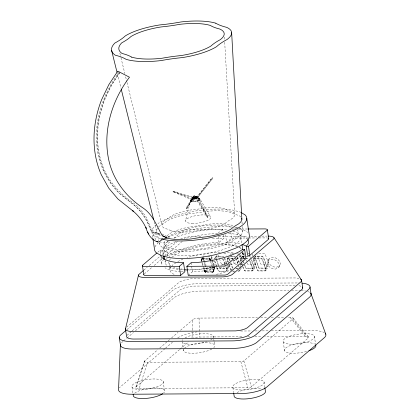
<?xml version="1.0" encoding="UTF-8"?>
<svg xmlns="http://www.w3.org/2000/svg" width="420" height="420" viewBox="0 0 420 420"><rect width="100%" height="100%" fill="white"/><g stroke="black" fill="none" stroke-linecap="round" stroke-linejoin="round"><path stroke-width="0.32" stroke-dasharray="2.1 1.58" d="M192.024 338.268L192.36 330.582M192.386 329.942L192.827 319.699L193.3 319.347A4.305 1.297 -8.6 0 1 198.109 318.092L257.423 317.693M241.306 267.787L239.741 270.926L237.977 271.136M193.268 196.812L190.334 200.87L191.021 201.532L194.045 201.815L194.371 197.237L196.287 196.513L195.137 196.219L193.421 196.681L190.491 200.456L185.472 220.93M202.603 256.972L201.233 260.873L201.28 259.786L202.414 258.431L209.501 258.384L210.845 259.702M204.162 270.8L204.697 269.887L205.233 270.821L206.241 271.404L213.024 271.373L213.701 271.052L213.906 270.228L213.833 269.829L213.25 271.829L212.651 272.27L205.874 272.328L205.013 272.013L204.162 270.8L201.416 261.492M190.491 200.456L191.746 199.6L193.946 198.896L194.345 196.329M254.588 256.762L258.709 268.007L259.922 268.574L267.094 268.333L267.262 267.057L263.209 256.63L262.159 256.137L255.376 256.184M192.848 201.831L194.003 197.243L194.371 197.237M203.511 256.252L203.7 255.89M203.039 257.775L205.994 267.813L206.766 268.737A0.714 0.536 30.3 0 0 207.113 268.81L213.696 268.769A0.714 0.536 30.3 0 0 214.001 268.69L214.226 267.76M214.237 268.38L214.741 266.747M213.061 272.076L214.757 268.175L212.399 260.033M179.571 349.561L135.922 387.03A5.003 1.507 -8.6 0 0 138.169 388.437L139.251 388.458L147.467 362.313L241.532 361.694A1.796 0.541 -8.6 0 0 243.537 361.174L293.06 318.712A4.305 1.297 -8.6 0 0 291.123 317.499L286.918 317.504M136.322 386.62L144.947 360.733L157.784 349.734M135.791 387.24L144.491 361.263M194.045 201.815L197.794 201.138L200.062 199.899L200.035 199.117L196.229 196.397M223.97 256.757L223.062 256.389L216.279 256.431L215.623 256.741L215.497 257.712L218.159 264.999M217.061 255.239L215.943 257.428L216.662 259.686M228.58 256.783L227.189 259.691L228.601 263.802M233.825 253.37L231.373 253.386A0.693 0.478 25.1 0 0 231.073 253.459L230.9 254.347M219.471 267.346L220.295 268.228A0.693 0.478 25.1 0 0 220.647 268.296L227.231 268.254A0.693 0.478 25.1 0 0 227.53 268.18L227.771 267.556L227.262 266.091M216.652 266.842L217.917 270.175L219.009 271.147L226.149 271.21C228.617 270.333 225.257 266.616 225.456 265.267M227.719 267.976L229.567 264.484L229.556 263.802M214.888 261.161L217.807 269.661L218.542 270.721L219.581 271.157L226.202 271.115C228.821 270.113 228.643 266.107 227.057 264.29M244.808 256.247C241.264 255.014 240.739 257.738 242.487 260.101M244.403 253.302A0.693 0.478 25.1 0 0 244.104 253.376L242.009 257.266L243.374 261.287M243.92 253.58L245.228 257.796M238.03 271.042L239.794 270.827L239.978 269.519M254.641 256.615L253.355 259.046L253.302 259.896L257.423 270.438L258.631 271.005L265.409 270.947L267.272 268.097M255.896 255.491L255.066 257.528L258.568 267.099L259.392 267.976A0.693 0.478 25.1 0 0 259.744 268.049L266.327 268.007A0.693 0.478 25.1 0 0 266.627 267.934L268.721 263.818L265.125 253.937L264.469 253.228A0.557 0.383 25.1 0 0 264.185 253.176L258.048 253.213M244.886 265.414L245.658 267.44L246.362 268.06A0.693 0.478 25.1 0 0 246.708 268.133L253.297 268.091A0.693 0.478 25.1 0 0 253.596 268.012L253.811 267.267L250.903 259.313M242.718 266.674L243.983 270.007L245.075 270.979L252.772 270.842L252.998 269.761L249.396 259.917M253.78 267.808L255.696 264.017L252.977 256.426M242.828 266.459L244.052 269.887L245.128 270.879L252.263 270.947C253.622 270.58 254.552 268.517 254.226 267.141L250.908 258.09M266.816 267.729L263.277 257.423L262.615 256.72A0.557 0.383 25.1 0 0 262.337 256.662L255.586 256.709A0.693 0.478 25.1 0 0 255.287 256.783L255.097 256.988M265.981 270.527L265.97 269.488L261.917 259.061L260.867 258.568L254.084 258.61L253.355 259.046M191.819 201.737L193.683 197.211L194.003 197.243M214.72 267.22L214.478 267.529A0.714 0.536 30.3 0 1 214.179 267.608L207.59 267.65A0.714 0.536 30.3 0 1 207.244 267.577L206.824 267.267M214.699 268.711L213.875 269.32L206.918 269.309L205.816 268.422L204.997 265.97M192.759 199.216L193.972 196.429M267.703 261.146L268.648 259.266M278.922 267.146A6.363 4.494 26.6 0 0 272.438 259.261A6.363 4.494 26.6 0 0 268.579 266.033A6.363 4.494 26.6 0 0 278.922 267.146L279.862 265.262A6.363 4.494 26.6 0 0 273.378 257.376A6.363 4.494 26.6 0 0 269.524 264.149A6.363 4.494 26.6 0 0 279.862 265.262M214.515 258.809L215.544 256.867M230.359 254.662L230.885 253.664M241.61 256.699L240.219 259.607L241.416 263.125M191.021 201.532L193.683 197.211M201.175 260.101L202.004 258.625M201.154 260.284L202.125 258.536M201.159 260.474L201.695 259.56M201.28 259.786L202.262 258.468M201.731 259.382L202.414 258.431M201.185 260.673L201.721 259.76M201.878 259.34L202.577 258.416M202.041 259.329L208.819 259.287L209.354 258.373M208.819 259.287L209.501 258.384M208.966 259.298L209.654 258.416M209.118 259.329L209.806 258.473M209.27 259.382L209.953 258.547M210.499 259.035C210.173 260.6 209.029 259.481 210.105 258.647M209.711 259.67L210.247 258.757M209.843 259.802L210.378 258.888M210.079 260.101L210.609 259.192M210.173 260.269L210.703 259.355M210.252 260.437L210.782 259.529M204.23 271L204.766 270.086M204.325 271.194L204.855 270.286M204.43 271.388L204.965 270.475M204.556 271.567L205.091 270.653M204.697 271.735L205.233 270.821M204.85 271.882L205.385 270.968M205.013 272.013L205.548 271.1M205.186 272.123L205.716 271.215M205.359 272.213L205.895 271.299M205.532 272.276L206.068 271.362M205.706 272.318L206.241 271.404M205.874 272.328L206.409 271.415M212.494 272.286L213.024 271.373M213.344 270.942L213.88 270.029M212.651 272.27L213.187 271.357M213.371 271.136L213.906 270.228M212.803 272.228L213.911 270.417M212.94 272.165L213.89 270.596M186.16 208.257L194.119 195.41L194.707 195.909L186.753 208.756L186.16 208.257L194.119 195.41M186.753 208.756L194.707 195.909M214.478 258.877L215.056 258.447L216.452 258.426M216.001 257.234L216.19 257.029A0.693 0.478 25.1 0 1 216.484 256.956L222.626 256.919M227.288 259.214L228.091 258.363L233.179 258.316M229.567 264.484L229.383 264.689A0.693 0.478 25.1 0 1 229.084 264.768L227.887 264.773M228.175 268.349L227.441 268.779L220.479 268.774L219.329 267.928L218.374 265.592M226.858 270.8L226.931 269.929L225.766 266.721M242.067 257.072L242.256 256.867A0.693 0.478 25.1 0 1 242.55 256.788L244.393 256.778M239.894 270.716L239.904 269.656M255.633 264.322L255.444 264.526A0.693 0.478 25.1 0 1 255.15 264.6L248.561 264.642A0.693 0.478 25.1 0 1 248.209 264.574L247.511 263.949L246.74 261.923M254.237 268.18L253.507 268.616L246.367 268.548L245.275 267.577L244.004 264.243M252.924 270.632L253.008 269.435L249.821 260.143M268.669 264.238L268.48 264.442A0.693 0.478 25.1 0 1 268.18 264.516L261.597 264.558A0.693 0.478 25.1 0 1 261.245 264.49L260.421 263.608L256.961 254.179M191.746 199.6L193.657 196.549M119.254 71.972C101.099 96.064 91.623 127.759 98.779 157.6C102.38 170.867 109.163 183.078 118.797 192.916C124.635 198.046 131.119 202.382 136.862 207.606C142.973 213.591 147.352 221.104 150.187 229.131C151.242 231.373 153.237 233.027 155.495 233.977L154.87 233.657M119.879 72.293L111.101 85.57L104.265 99.766L99.587 114.455L97.193 129.286L97.13 143.892L99.404 157.915L103.961 171.024L110.686 182.894L119.422 193.237L133.87 204.692L140.784 211.481L146.333 219.45L151.352 230.422L154.497 233.462L153.878 233.142M119.805 72.975C99.23 100.107 90.295 138.023 104.375 170.069C110.691 183.955 121.538 194.938 134.032 203.416C137.834 206.572 141.204 210.205 144.065 214.232C149.62 219.986 149.158 233.536 159.558 233.399M190.517 201.238L193.221 196.943M172.966 191.772L173.355 191.184L192.88 197.059L194.009 199.873L193.62 200.461L172.966 191.772L192.486 197.642L193.62 200.461M192.486 197.642L192.88 197.059M192.927 199.001L193.316 198.413M196.66 197.463L212.326 177.497L212.888 178.038L196.807 198.555L196.245 198.02L196.66 197.463L197.222 197.999L196.807 198.555M197.222 197.999L212.888 178.038M190.969 200.025L193.421 196.681M194.796 196.954L195.227 196.403L197.883 196.901L207.958 216.956L207.527 217.513L194.796 196.954L197.458 197.458L207.527 217.513M196.208 197.332L196.634 196.781M197.458 197.458L197.883 196.901M196.245 198.02L212.326 177.497M157.726 252.252L160.193 250.136L162.514 250.121L160.855 252.178A44.536 13.393 -8.6 0 0 160.419 254M163.879 259.119L162.215 261.177A44.536 13.393 -8.6 0 0 162.614 265.65M170.567 258.778L169.155 260.526A37.454 11.261 -8.6 0 0 170.893 265.676M170.993 267.151L170.289 268.028A37.454 11.261 -8.6 0 0 174.694 274.612M171.701 266.275L172.888 264.81L175.754 262.93M241.736 263.576L239.741 265.256M240.623 258.584L241.28 258.263L244.981 258.242M127.055 335.328L131.66 331.28M144.947 360.733L144.601 361.084A4.305 1.297 -8.6 0 0 146.538 362.292L147.467 362.313M139.251 388.458L248.63 387.739A2.084 0.625 -8.6 0 0 250.96 387.135L308.548 337.759A5.003 1.507 -8.6 0 0 306.296 336.352L264.673 336.593M168.189 241.154C166.399 243.647 162.986 242.928 160.388 242.613M182.275 241.379L165.38 255.853L164.021 246.855L170.478 241.322M173.959 238.34L182.842 230.774A4.746 1.428 -8.6 0 1 188.144 229.394L222.721 229.152L223.109 231.725M143.761 270.202L147.231 267.23M149.21 265.534L160.099 256.2M162.083 254.504L177.429 241.348M144.291 273.929L152.182 267.167M154.156 265.477L161.553 259.135L162.719 259.13M218.122 233.09L222.721 229.152M166.493 255.848L167.606 255.843L171.166 253.507A44.536 13.393 -8.6 0 1 212.063 242.844L219.025 242.487L224.081 238.151L223.592 234.938M126.567 327.175L178.883 282.434A13.188 3.964 -8.6 0 1 193.631 278.591L295.176 277.945A13.188 3.964 -8.6 0 1 298.972 278.465M188.228 275.347L192.47 271.709L199.647 271.341A44.536 13.393 -8.6 0 0 240.545 260.678L243.689 258.615L244.85 258.605M225.472 234.712L226.637 242.429L231.683 238.103L247.963 237.998M126.851 329.69L172.52 290.551A20.58 6.19 -8.6 0 1 199.248 283.584L297.659 282.954A20.58 6.19 -8.6 0 1 299.455 282.975M132.153 330.86L180.017 289.937A13.188 3.964 -8.6 0 1 194.765 286.088L295.733 285.432M123.018 341.444L122.026 342.295A20.58 6.19 -8.6 0 0 121.144 343.187M123.517 341.019L126.493 338.468M126.992 338.042L133.445 332.509M135.429 330.808L173.654 298.053A20.58 6.19 -8.6 0 1 200.382 291.081L288.95 290.519M159.758 348.044L167.653 341.271M168.147 340.851L169.628 339.581M171.602 337.89L178.022 332.388M180.49 330.272L192.827 319.699M165.018 348.611L120.325 386.915A22.37 6.725 -8.6 0 0 119.364 387.881M165.517 348.18L172.468 342.227M180.07 349.13L188.517 341.891M164.021 246.855L166.247 246.845L169.806 244.508A44.536 13.393 -8.6 0 1 176.736 241.395M171.754 257.308L176.678 254.074A37.454 11.261 -8.6 0 1 211.076 245.107L220.395 244.629L228.727 244.997A37.454 11.261 -8.6 0 1 241.322 248.913M168.058 237.006L177.802 233.321L189.2 230.265A47.943 14.417 -8.6 0 1 232.286 227.173M174.158 237.988L182.149 234.964L191.494 232.459A39.312 11.823 -8.6 0 1 226.863 229.929M226.721 263.408L220.91 265.272M215.859 266.627L214.599 266.963A39.312 11.823 -8.6 0 1 188.674 269.981M193.946 198.896L197.699 198.524L200.035 199.117L210.352 216.426M217.665 233.489L210.703 233.846A44.536 13.393 -8.6 0 0 184.128 238.891M220.238 252.194L212.21 252.609A37.454 11.261 -8.6 0 0 187 257.754M241.789 336.735L198.14 337.045A5.003 1.507 -8.6 0 0 193.342 338.079M232.276 229.089L234.229 229.078M238.135 229.052L247.249 228.995M200.891 236.518L190.948 236.612A10.154 3.056 -8.6 0 0 180.332 239.138M218.6 236.402L248.12 236.213M250.745 236.197L258.615 236.145M261.896 236.124L267.141 236.093M202.078 238.292L203.369 238.282M212.431 238.224L224.081 238.151M248.614 237.993L256.426 237.946M259.03 237.93L266.411 237.904A4.746 1.428 -8.6 0 1 267.377 238.004M223.86 253.433L225.089 253.423A0.557 0.383 25.1 0 1 225.372 253.481L226.469 255.386M248.084 253.276L249.926 253.265M230.543 256.342L235.478 256.31M245.427 256.247L249.422 256.263L250.619 257.324M207.895 256.888L210.452 256.877L211.103 257.35L213.875 266.574M234.428 256.841L229.52 256.872A0.693 0.478 25.1 0 0 229.22 256.946L229.005 257.696L230.559 261.959M246.85 256.762L249.302 256.746A0.557 0.383 25.1 0 1 249.585 256.804L250.241 257.507M245.595 258.237L248.209 258.232L249.233 258.872M232.953 258.746C227.477 257.875 225.897 258.489 228.758 263.503M244.755 258.673C239.636 258.185 239.752 258.4 241.579 262.815M245.369 258.668L247.984 258.662L248.887 259.145M224.894 264.794L222.495 264.81A0.693 0.478 25.1 0 1 222.149 264.736L221.324 263.855L217.865 254.431M237.326 264.716L235.531 264.726A0.693 0.478 25.1 0 1 235.179 264.653L234.355 263.776L231.116 254.935M240.319 264.695L242.114 264.684M236.072 268.202L240.266 268.175M235.662 268.727L238.066 268.711M233.216 271.073L234.423 271.063M232.565 271.168L234.974 271.157M291.575 290.504L298.793 290.456A20.58 6.19 -8.6 0 1 300.589 290.477M260.704 317.672L267.257 317.63M271.189 317.604L274.465 317.583M277.746 317.562L284.298 317.52M240.713 331.023L251.8 330.95M255.066 330.929L258.977 330.902M262.238 330.881L268.763 330.844M271.373 330.824L312.459 330.561A22.37 6.725 -8.6 0 1 324.319 332.651M247.674 336.698L250.289 336.683M254.867 336.656L262.059 336.609M228.485 233.567L231.688 233.709A44.536 13.393 -8.6 0 1 247.385 239.085M226.637 242.429L233.053 242.713A44.536 13.393 -8.6 0 1 241.101 244.13M227.362 252.383L229.861 252.494A37.454 11.261 -8.6 0 1 233.783 253.05M184.191 269.241L186.002 269.32M186.606 269.346L191.315 269.556L200.634 269.073A37.454 11.261 -8.6 0 0 216.017 266.637M180.527 271.556L178.658 271.472A44.536 13.393 -8.6 0 1 164.96 267.755M181.146 271.582L184.259 271.719M235.179 258.316L236.423 259.266L238.061 263.944M235.158 227.577L236.36 227.882M239.962 228.795L242.802 229.52L247.664 232.349M233.116 231.252L235.452 231.845L239.437 234.166A39.312 11.823 -8.6 0 1 229.761 247.065L221.771 250.084L212.425 252.593A39.312 11.823 -8.6 0 1 174.736 254.793L168.467 253.202L164.483 250.882A39.312 11.823 -8.6 0 1 168.058 241.316M237.626 246.22L231.357 244.624A39.312 11.823 -8.6 0 0 193.667 246.829L184.322 249.338L176.332 252.357A39.312 11.823 -8.6 0 0 169.06 256.541M160.66 238.591L158.466 238.035L153.61 235.205L151.862 231.683A47.943 14.417 -8.6 0 1 156.812 224.369M222.07 258.862L223.262 259.917L224.879 264.306M173.355 191.184L194.009 199.873M238.403 253.397L238.67 253.559M235.258 258.83L236.292 259.833L237.914 264.227M161.821 233.929L169.397 237.799M154.555 232.108L160.377 235.084M159.915 234.224L158.198 233.31L155.836 234.019L156.44 234.334L153.589 235.168L155.899 240.046M241.264 212.636L240.151 211.99L232.507 210.047A47.943 14.417 -8.6 0 0 186.548 212.735L175.151 215.791L165.406 219.476A47.943 14.417 -8.6 0 0 157.967 223.54M239.442 247.275L241.61 248.54M169.16 266.711L170.641 267.577L176.909 269.168A39.312 11.823 -8.6 0 0 185.031 269.923M196.072 196.308L199.532 198.823M196.287 196.513L200.219 199.484M195.825 196.245L198.734 198.618M196.24 196.639L200.062 199.899M193.022 196.954L193.609 197.453M192.024 198.334L192.612 198.839M232.806 268.317L232.139 267.472L230.538 263.146M222.905 258.767L225.241 264.647M196.88 197.159L197.442 197.699M211.092 256.704L212.221 259.434M196.088 196.775L199.584 200.329M195.505 196.214L197.699 198.524M293.081 318.034L308.574 336.971M292.714 319.064L308.144 338.168M290.199 317.483L305.214 336.331M237.274 256.935L239.426 262.4M231.205 270.443L228.816 264.39M195.851 196.907L198.807 200.755M231.268 270.328L228.963 264.112M237.048 257.287L239.195 263.004M195.227 196.403L207.958 216.956M195.137 196.219L196.502 198.539M211.585 256.19L214.358 265.414M195.536 197.027L197.794 201.138M210.551 259.922L209.234 258.841L202.309 258.872C200.692 259.061 201.852 261.366 202.151 262.096M252.095 254.021L252.756 255.822M246.094 260.153L246.524 261.334M243.59 261.875L244.025 263.057M242.708 260.694L243.789 263.65M239.505 255.302L241.484 260.715M241.631 263.718L242.498 266.081M240.077 265.409L240.739 267.209M238.135 264.831L239.243 267.845M230.774 262.547L232.565 267.404L233.326 268.144A0.693 0.478 25.1 0 0 233.678 268.217M229.672 260.778L228.48 257.26M227.351 257.791L228.895 262.001M224.621 257.654L226.837 263.687M224.396 258.274L226.38 263.687M216.878 260.274L219.041 266.17M214.484 260.925L216.436 266.248M241.789 263.424L242.624 265.85M238.912 266.422L239.337 267.661M210.62 260.09L212.468 265.472M212.672 266.07C212.552 267.183 215.371 270.485 213.134 271.105L206 271.042L204.934 270.092L203.963 267.372M202.351 262.684L203.758 266.784M195.169 197.122L196.607 201.453M242.587 263.723L242.666 264.096M210.488 261.209L212.069 266.569M212.242 267.167L213.297 270.743M203.553 256.762L206.11 265.414M204.813 265.351L202.571 257.707M243.863 360.932L251.339 386.852M240.859 361.715L247.847 387.765M117.348 73.563L120.986 88.2M154.208 221.86L159.269 242.225M159.427 242.865L159.742 244.136M119.873 53.309L120.808 57.12M120.96 57.755L124.856 73.642M125.633 76.818L126.877 81.9M127.034 82.535L162.067 225.488M194.738 196.261L195.221 198.665M314.333 336.063L315.698 345.062M283.227 341.822L284.587 350.821M263.97 381.832L264.747 386.978M240.87 237.059L241.91 243.931M242.944 252.546L243.794 258.169M242.812 252.829L243.689 258.615M230.806 232.318L231.683 238.103M218.148 236.702L219.025 242.487M232.864 387.597L233.641 392.737M213.271 336.089L213.659 338.662M213.759 339.302L214.053 341.234M214.148 341.875L214.636 345.088M191.111 262.71L192.47 271.709M183.524 350.852L182.165 341.849A15.908 4.783 -8.6 0 0 206.493 341.78M169.05 263.513L169.523 266.637M169.617 267.262L170.184 271.01M166.247 246.845L167.606 255.843M163.049 247.994L164.183 255.491M165.034 261.114L165.223 262.363M162.514 250.121L163.296 255.266M160.193 250.136L160.876 254.636M161.028 257.654L162.094 264.726M151.862 231.683L152.806 237.941M163.133 381.381L164.493 390.38M132.027 387.14L132.898 392.926M194.77 197.195L195.326 201.684M224.396 37.054L224.548 39.669M224.7 42.278L234.707 214.652M242.009 221.959L242.12 223.923M242.261 226.543L242.55 231.782M199.091 318.066L199.285 337.008M154.97 246.971A47.943 14.417 -8.6 0 1 157.93 243.154M161.091 240.749A47.943 14.417 -8.6 0 1 162.619 239.799M240.907 217.025A31.238 9.392 -8.6 0 0 238.271 215.282A53.335 16.039 -8.6 0 1 230.58 212.347A33.39 10.038 -8.6 0 0 205.895 211.465A53.335 16.039 -8.6 0 1 190.79 213.591A31.4 9.44 -8.6 0 0 166.399 221.366A53.335 16.039 -8.6 0 1 158.986 226.422A41.097 12.358 -8.6 0 0 158.24 227.231M242.928 252.483A39.312 11.823 -8.6 0 1 232.57 261.146M166.656 265.256A39.312 11.823 -8.6 0 1 166.058 259.66M166.446 259.103A39.312 11.823 -8.6 0 1 167.155 258.258M157.626 228.029A41.097 12.358 -8.6 0 0 157.306 233.216L159.285 235.079A53.335 16.039 -8.6 0 1 160.445 235.379M239.064 228.044A30.371 9.135 -8.6 0 1 239.353 236.46A51.854 15.593 -8.6 0 0 232.145 241.374A30.256 9.098 -8.6 0 1 208.43 248.934A51.854 15.593 -8.6 0 0 193.751 250.997A32.35 9.728 -8.6 0 1 169.748 250.142A51.854 15.593 -8.6 0 0 162.272 247.291A39.958 12.017 -8.6 0 1 159.695 242.702M166.918 235.814A51.854 15.593 -8.6 0 0 169.186 233.956A30.529 9.182 -8.6 0 1 192.901 226.396A51.854 15.593 -8.6 0 0 207.585 224.333A32.461 9.76 -8.6 0 1 231.588 225.188A51.854 15.593 -8.6 0 0 233.111 226.013M237.935 227.75A51.854 15.593 -8.6 0 1 235.835 227.11M236.906 229.535A37.454 11.261 -8.6 0 1 203.201 248.588A37.454 11.261 -8.6 0 1 164.624 240.66M167.785 237.158A37.454 11.261 -8.6 0 1 198.639 226.501A37.454 11.261 -8.6 0 1 232.082 226.963M234.423 227.892A37.454 11.261 -8.6 0 1 235.567 228.512M306.511 351.488A15.908 4.783 -8.6 0 1 285.747 351.871A15.908 4.783 -8.6 0 1 293.774 344.395A15.908 4.783 -8.6 0 1 314.538 344.012M237.064 392.611A15.908 4.783 -8.6 0 1 261.502 388.878M134.657 393.188A15.908 4.783 -8.6 0 1 155.09 387.965A15.908 4.783 -8.6 0 1 163.627 392.983M212.405 338.699A15.908 4.783 -8.6 0 1 210.43 340.074M182.065 340.604A15.908 4.783 -8.6 0 1 182.595 339.701M185.005 337.869A15.908 4.783 -8.6 0 1 203.396 333.685A15.908 4.783 -8.6 0 1 213.371 337.339M184.396 348.243A15.908 4.783 -8.6 0 1 204.755 342.683A15.908 4.783 -8.6 0 1 213.764 347.697M211.796 349.072A15.908 4.783 -8.6 0 1 193.405 353.257A15.908 4.783 -8.6 0 1 183.43 349.603M301.171 290.498A20.58 6.19 -8.6 0 1 305.356 290.929M307.608 291.464A20.58 6.19 -8.6 0 1 309.703 292.378M298.993 285.721A13.188 3.964 -8.6 0 1 301.04 286.277M177.749 337.848A22.37 6.725 -8.6 0 1 197.038 331.863M242.902 252.425A37.454 11.261 -8.6 0 1 242.555 253.654L239.957 256.872L235.032 260.106A37.454 11.261 -8.6 0 1 231.793 261.66M226.427 263.734A37.454 11.261 -8.6 0 1 222.206 265.057M182.984 269.189A37.454 11.261 -8.6 0 1 179.062 268.632M178.458 268.517A37.454 11.261 -8.6 0 1 173.56 267.109M232.344 269.414A37.454 11.261 -8.6 0 1 215.261 274.549M177.812 261.576A37.454 11.261 -8.6 0 1 182.847 259.271M236.633 253.691A37.454 11.261 -8.6 0 1 238.019 254.105M238.67 254.331A37.454 11.261 -8.6 0 1 244.057 259.319M253.481 258.941L257.481 270.328L258.683 270.911L265.86 270.664L266.044 269.356L262.138 258.647L261.093 258.137L254.315 258.185L253.481 258.941M170.846 230.759A45.486 13.676 -8.6 0 0 164.288 228.254A35.049 10.542 -8.6 0 1 164.031 220.873A45.486 13.676 -8.6 0 0 170.352 216.557A26.78 8.053 -8.6 0 1 191.153 209.927A45.486 13.676 -8.6 0 0 204.036 208.121A28.476 8.563 -8.6 0 1 225.089 208.871A45.486 13.676 -8.6 0 0 231.646 211.37A26.644 8.011 -8.6 0 1 231.903 218.752A45.486 13.676 -8.6 0 0 225.582 223.067A26.539 7.98 -8.6 0 1 204.782 229.698A45.486 13.676 -8.6 0 0 191.898 231.509A28.376 8.531 -8.6 0 1 170.846 230.759M191.924 223.393A12.805 3.848 -8.6 0 0 210.819 217.371A12.805 3.848 -8.6 0 0 191.693 216.689A12.805 3.848 -8.6 0 0 191.924 223.393M289.501 344.122A15.908 4.783 -8.6 0 0 314.433 337.312A15.908 4.783 -8.6 0 0 292.409 335.396A15.908 4.783 -8.6 0 0 289.501 344.122M239.132 389.891A15.908 4.783 -8.6 0 0 264.07 383.082A15.908 4.783 -8.6 0 0 242.046 381.171A15.908 4.783 -8.6 0 0 239.132 389.891M138.296 389.435A15.908 4.783 -8.6 0 0 163.233 382.625A15.908 4.783 -8.6 0 0 141.209 380.714A15.908 4.783 -8.6 0 0 138.296 389.435"/><path stroke-width="0.63" d="M138.542 274.953L125.444 328.928L126.578 336.425A13.188 3.964 -8.6 0 0 132.988 339.04L236.649 338.383A10.505 3.16 -8.6 0 0 248.393 335.323L302.243 289.154A13.188 3.964 -8.6 0 0 302.311 287.07M162.781 235.751L167.039 238.004L163.38 239.053L161.758 238.87L160.314 241.169L159.038 241.804A8.71 2.909 75 0 1 156.807 241.211M268.569 238.487A4.746 1.428 -8.6 0 1 268.543 239.237L249.837 255.318L247.616 255.334L246.251 246.33L248.131 244.01A44.536 13.393 -8.6 0 0 247.737 239.537M156.744 253.097L142.611 265.256A4.746 1.428 -8.6 0 0 144.743 266.595L179.267 266.396L183.519 262.747L184.879 271.745L180.626 275.394L146.102 275.594A4.746 1.428 -8.6 0 1 143.845 274.459M143.267 270.627L138.81 274.522A10.154 3.056 -8.6 0 0 143.378 277.384L223.198 276.88A8.085 2.431 -8.6 0 0 232.239 274.522L273.704 238.97A10.154 3.056 -8.6 0 0 269.136 236.114L268.243 236.098M186.869 266.348L191.111 262.71L198.287 262.337A44.536 13.393 -8.6 0 0 239.185 251.68L242.329 249.611L244.65 249.601L246.01 258.599L227.63 274.318A2.677 0.803 -8.6 0 1 224.637 275.095L188.228 275.347L186.869 266.348L223.277 266.096A2.677 0.803 -8.6 0 0 226.265 265.319L244.65 249.601M125.858 330.54L120.892 334.798A20.58 6.19 -8.6 0 0 131.639 341.528L232.496 340.882A17.892 5.381 -8.6 0 0 255.738 334.824L308.406 289.685A20.58 6.19 -8.6 0 0 302.237 283.159M246.251 246.33L248.477 246.32L267.183 230.239A4.746 1.428 -8.6 0 0 265.052 228.905L247.9 228.989M183.519 262.747L177.298 262.474A44.536 13.393 -8.6 0 1 160.734 255.728M161.758 238.87L166.11 239.978A47.943 14.417 -8.6 0 0 212.074 237.29L223.466 234.234L233.216 230.548A47.943 14.417 -8.6 0 0 245.012 214.82L241.264 212.636M157.731 241.92C151.216 239.999 147.604 233.678 145.877 227.525L146.202 228.317C143.105 221.545 138.484 215.492 132.725 210.767L133.502 211.407L117.973 199.048L108.722 188.097L101.273 174.731C90.857 150.99 92.258 123.569 101.593 99.724L108.806 84.709L117.773 71.148L129.476 77.212C111.51 101.031 102.113 132.374 109.195 161.884C113.988 181.188 126.83 197.426 143.351 208.178C153.001 214.846 156.734 226.112 162.283 235.662M273.998 237.731L301.492 280.046M147.667 232.013L147.987 232.79M148.176 233.242L148.507 234.05M311.026 293.774L325.757 334.173M111.652 50.647L117.028 72.287M121.301 89.476L153.573 219.314M310.039 287.075L311.173 294.572M301.586 280.555L302.72 288.052M267.356 229.845L268.716 238.844M246.761 218.347L249.412 235.872A47.943 14.417 -8.6 0 1 235.867 248.078L226.118 251.759L214.725 254.819A47.943 14.417 -8.6 0 1 168.761 257.507L161.117 255.565L156.256 252.73A47.943 14.417 -8.6 0 1 154.513 249.207L152.901 238.565M248.477 246.32L249.837 255.318M264.847 387.618L265.335 390.836A15.908 4.783 -8.6 0 1 252.205 398.155A15.908 4.783 -8.6 0 1 234.224 396.596L233.741 393.382M242.004 244.555L242.76 249.553M179.267 266.396L180.626 275.394M164.278 256.116L164.75 259.24M163.391 255.906L163.879 259.119M142.438 265.655L143.797 274.654M133.098 394.212L133.387 396.139A15.908 4.783 -8.6 0 0 146.239 398.391A15.908 4.783 -8.6 0 0 162.761 393.677M119.264 337.407L120.398 344.909L118.55 389.75A22.37 6.725 -8.6 0 0 132.006 394.228L241.631 393.53A19.451 5.849 -8.6 0 0 266.894 386.941L324.14 337.88A22.37 6.725 -8.6 0 0 325.222 333.375M231.662 32.744L241.868 219.34M162.603 236.04A53.335 16.039 -8.6 0 1 166.22 237.584L166.976 238.014A33.275 10.006 -8.6 0 0 191.662 238.896A53.335 16.039 -8.6 0 1 206.766 236.77A31.122 9.361 -8.6 0 0 231.158 228.995A53.335 16.039 -8.6 0 1 238.571 223.939A31.238 9.392 -8.6 0 0 241.731 218.395M187.435 269.976A39.312 11.823 -8.6 0 1 185.031 269.923M315.698 345.062A15.908 4.783 -8.6 0 1 308.915 350.747M310.532 293.039A20.58 6.19 -8.6 0 1 309.54 297.181L256.872 342.321A17.892 5.381 -8.6 0 1 233.63 348.38L132.773 349.025A20.58 6.19 -8.6 0 1 120.598 344.064M125.575 328.387A13.188 3.964 -8.6 0 0 131.854 331.538L235.515 330.887A10.505 3.16 -8.6 0 0 247.259 327.826L301.108 281.657A13.188 3.964 -8.6 0 0 300.647 279.148M242.434 244.519A44.536 13.393 -8.6 0 1 246.75 246.43M268.112 238.203A4.746 1.428 -8.6 0 1 268.375 238.334M131.654 57.136A65.919 19.824 -8.6 0 0 122.152 53.508A50.794 15.272 -8.6 0 1 121.779 42.809A65.919 19.824 -8.6 0 0 130.946 36.556A38.808 11.671 -8.6 0 1 161.091 26.948A65.919 19.824 -8.6 0 0 179.755 24.323A41.265 12.411 -8.6 0 1 210.273 25.41A65.919 19.824 -8.6 0 0 219.776 29.038A38.614 11.613 -8.6 0 1 220.143 39.737A65.919 19.824 -8.6 0 0 210.982 45.99A38.467 11.566 -8.6 0 1 180.836 55.598A65.919 19.824 -8.6 0 0 162.167 58.223A41.129 12.369 -8.6 0 1 131.654 57.136M215.77 23.189A75.148 22.596 -8.6 0 0 226.606 27.326A44.016 13.235 -8.6 0 1 227.026 39.522A75.148 22.596 -8.6 0 0 216.584 46.646A43.848 13.188 -8.6 0 1 182.217 57.603A75.148 22.596 -8.6 0 0 160.934 60.596A46.888 14.096 -8.6 0 1 126.147 59.357A75.148 22.596 -8.6 0 0 115.316 55.22A57.907 17.414 -8.6 0 1 114.896 43.024A75.148 22.596 -8.6 0 0 125.339 35.894A44.242 13.303 -8.6 0 1 159.705 24.938A75.148 22.596 -8.6 0 0 180.983 21.95A47.045 14.149 -8.6 0 1 215.77 23.189"/></g></svg>
